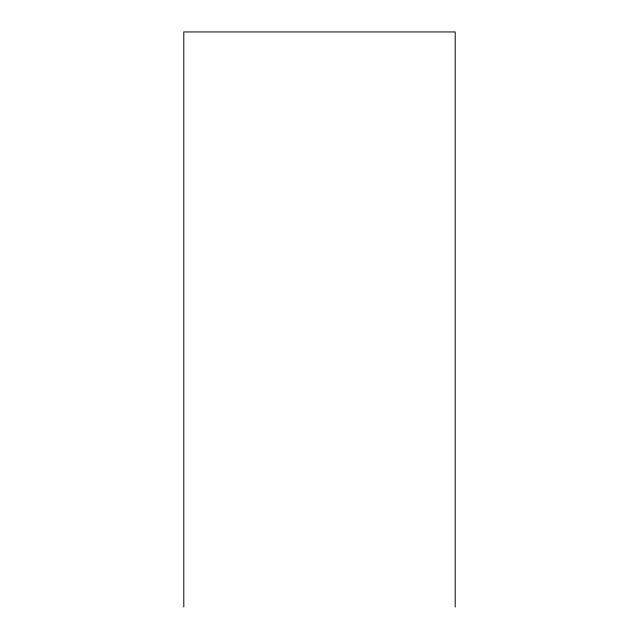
<?xml version="1.0" encoding="UTF-8"?>
<svg xmlns="http://www.w3.org/2000/svg" width="639" height="639" viewBox="0 0 639 639"><rect width="100%" height="100%" fill="white"/><g stroke="black" fill="none" stroke-linecap="round" stroke-linejoin="round"><path stroke-width="0.96" d="M455.208 607.05L455.208 31.95L183.792 31.95L183.792 607.05"/></g></svg>
